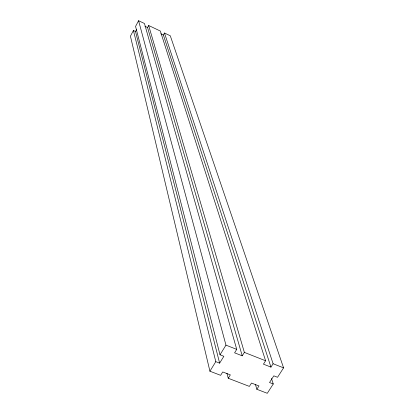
<?xml version="1.0" encoding="UTF-8"?>
<svg xmlns="http://www.w3.org/2000/svg" width="414" height="414" viewBox="0 0 414 414"><rect width="100%" height="100%" fill="white"/><g stroke="black" fill="none" stroke-linecap="round" stroke-linejoin="round"><path stroke-width="0.62" d="M133.422 30.507L215.797 361.655L219.632 363.145L135.518 31.5L133.422 30.507L130.426 36.204L209.919 371.208L220.631 375.332L222.732 371.948L230.339 374.887L228.238 378.261L249.378 386.402L251.489 383.059L258.978 385.951L256.856 389.284L267.284 393.3L273.256 383.98L271.486 378.437M270.953 367.114L163.395 35.045L164.482 33.016L273.105 363.73L270.953 367.114L263.444 364.165L265.591 360.765L160.332 31.045L148.652 25.487L244.363 352.392L242.226 355.823L234.593 352.821L236.725 349.38L144.465 23.5L138.581 20.7L135.569 26.429L220.015 354.798L223.86 356.299L219.632 363.145M135.518 31.5L136.594 29.461M242.226 355.823L147.57 27.526L148.652 25.487M209.919 371.208L215.797 361.655M220.015 354.798L225.961 345.136L138.581 20.7M164.482 33.016L170.278 35.775L283.574 367.86L277.54 377.289L273.814 375.829L269.535 382.531L273.256 383.98M225.961 345.136L236.725 349.38M244.363 352.392L265.591 360.765M273.105 363.73L283.574 367.86M144.957 26.284L147.57 27.526M160.803 33.813L163.395 35.045M255.391 384.327L256.856 389.284M226.934 373.257L228.238 378.261"/></g></svg>
